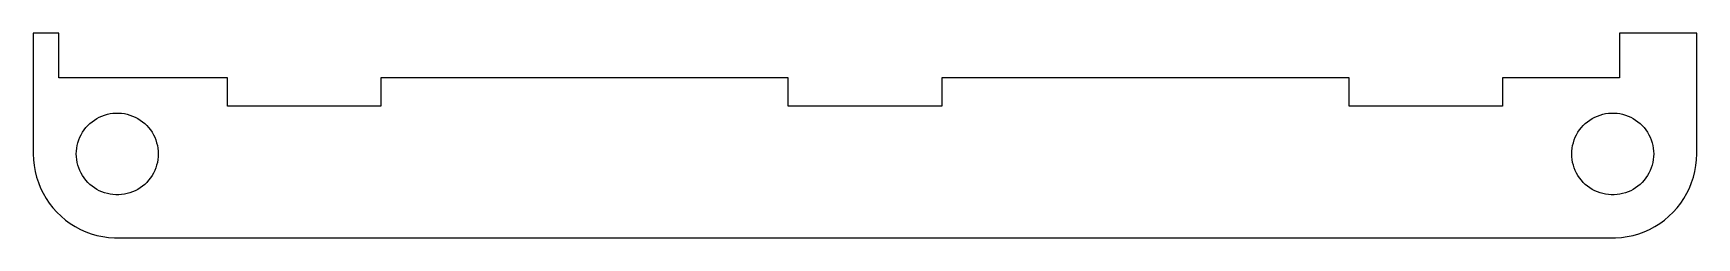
# Model space of a CAD drawing. Header units: metres. Extents: x -80 to 80, y -90 to -70.
import ezdxf

# ---------------------------------------------------------------- set-up
doc = ezdxf.new("R2010")
doc.units = ezdxf.units.M

msp = doc.modelspace()

# ---------------------------------------------------------------- linework, layer by layer
for p, q in [((-77.75, -70.3176), (-80.2, -70.3176)), ((-80.2, -70.3176), (-80.2, -81.975)), ((-77.75, -74.625), (-77.75, -70.3176)), ((80.2, -70.3176), (72.75, -70.3176)), ((72.75, -70.3176), (72.75, -74.625)), ((80.2, -81.975), (80.2, -70.3176)), ((-61.475, -74.625), (-77.75, -74.625)), ((-61.475, -77.375), (-61.475, -74.625)), ((-7.4, -74.625), (-46.675, -74.625)), ((-46.675, -74.625), (-46.675, -77.375)), ((-7.4, -77.375), (-7.4, -74.625)), ((46.675, -74.625), (7.4, -74.625)), ((7.4, -74.625), (7.4, -77.375)), ((46.675, -77.375), (46.675, -74.625)), ((72.75, -74.625), (61.475, -74.625)), ((61.475, -74.625), (61.475, -77.375)), ((-74.3088, -78.7003), (-74.075, -78.5542)), ((-74.075, -78.5542), (-73.8316, -78.4248)), ((-73.8316, -78.4248), (-73.5797, -78.3126)), ((-73.5797, -78.3126), (-73.3206, -78.2183)), ((-73.3206, -78.2183), (-73.0556, -78.1423)), ((-73.0556, -78.1423), (-72.7859, -78.085)), ((-72.7859, -78.085), (-72.5129, -78.0466)), ((-72.5129, -78.0466), (-72.2379, -78.0274)), ((-72.2379, -78.0274), (-71.9621, -78.0274)), ((-71.9621, -78.0274), (-71.6871, -78.0466)), ((-71.6871, -78.0466), (-71.4141, -78.085)), ((-71.4141, -78.085), (-71.1444, -78.1423)), ((-71.1444, -78.1423), (-70.8794, -78.2183)), ((-70.8794, -78.2183), (-70.6203, -78.3126)), ((-70.6203, -78.3126), (-70.3684, -78.4248)), ((-70.3684, -78.4248), (-70.125, -78.5542)), ((-70.125, -78.5542), (-69.8912, -78.7003)), ((-46.675, -77.375), (-61.475, -77.375)), ((7.4, -77.375), (-7.4, -77.375)), ((61.475, -77.375), (46.675, -77.375)), ((69.8912, -78.7003), (70.125, -78.5542)), ((70.125, -78.5542), (70.3684, -78.4248)), ((70.3684, -78.4248), (70.6203, -78.3126)), ((70.6203, -78.3126), (70.8794, -78.2183)), ((70.8794, -78.2183), (71.1444, -78.1423)), ((71.1444, -78.1423), (71.4141, -78.085)), ((71.4141, -78.085), (71.6871, -78.0466)), ((71.6871, -78.0466), (71.9621, -78.0274)), ((71.9621, -78.0274), (72.2379, -78.0274)), ((72.2379, -78.0274), (72.5129, -78.0466)), ((72.5129, -78.0466), (72.7859, -78.085)), ((72.7859, -78.085), (73.0556, -78.1423)), ((73.0556, -78.1423), (73.3206, -78.2183)), ((73.3206, -78.2183), (73.5797, -78.3126)), ((73.5797, -78.3126), (73.8316, -78.4248)), ((73.8316, -78.4248), (74.075, -78.5542)), ((74.075, -78.5542), (74.3088, -78.7003)), ((-75.7085, -80.3684), (-75.5876, -80.1206)), ((-75.5876, -80.1206), (-75.4498, -79.8818)), ((-75.4498, -79.8818), (-75.2956, -79.6532)), ((-75.2956, -79.6532), (-75.1259, -79.436)), ((-75.1259, -79.436), (-74.9414, -79.2311)), ((-74.9414, -79.2311), (-74.7431, -79.0396)), ((-74.7431, -79.0396), (-74.5319, -78.8624)), ((-74.5319, -78.8624), (-74.3088, -78.7003)), ((-69.8912, -78.7003), (-69.6681, -78.8624)), ((-69.6681, -78.8624), (-69.4569, -79.0396)), ((-69.4569, -79.0396), (-69.2586, -79.2311)), ((-69.2586, -79.2311), (-69.0741, -79.436)), ((-69.0741, -79.436), (-68.9044, -79.6532)), ((-68.9044, -79.6532), (-68.7502, -79.8818)), ((-68.7502, -79.8818), (-68.6124, -80.1206)), ((-68.6124, -80.1206), (-68.4915, -80.3684)), ((68.4915, -80.3684), (68.6124, -80.1206)), ((68.6124, -80.1206), (68.7502, -79.8818)), ((68.7502, -79.8818), (68.9044, -79.6532)), ((68.9044, -79.6532), (69.0741, -79.436)), ((69.0741, -79.436), (69.2586, -79.2311)), ((69.2586, -79.2311), (69.4569, -79.0396)), ((69.4569, -79.0396), (69.6681, -78.8624)), ((69.6681, -78.8624), (69.8912, -78.7003)), ((74.3088, -78.7003), (74.5319, -78.8624)), ((74.5319, -78.8624), (74.7431, -79.0396)), ((74.7431, -79.0396), (74.9414, -79.2311)), ((74.9414, -79.2311), (75.1259, -79.436)), ((75.1259, -79.436), (75.2956, -79.6532)), ((75.2956, -79.6532), (75.4498, -79.8818)), ((75.4498, -79.8818), (75.5876, -80.1206)), ((75.5876, -80.1206), (75.7085, -80.3684)), ((-76.05, -81.975), (-76.0404, -81.6995)), ((-76.0404, -81.6995), (-76.0116, -81.4253)), ((-76.0116, -81.4253), (-75.9637, -81.1537)), ((-75.9637, -81.1537), (-75.897, -80.8862)), ((-75.897, -80.8862), (-75.8118, -80.624)), ((-75.8118, -80.624), (-75.7085, -80.3684)), ((-68.4915, -80.3684), (-68.3882, -80.624)), ((-68.3882, -80.624), (-68.303, -80.8862)), ((-68.303, -80.8862), (-68.2363, -81.1537)), ((-68.2363, -81.1537), (-68.1884, -81.4253)), ((-68.1884, -81.4253), (-68.1596, -81.6995)), ((-68.1596, -81.6995), (-68.15, -81.975)), ((68.15, -81.975), (68.1596, -81.6995)), ((68.1596, -81.6995), (68.1884, -81.4253)), ((68.1884, -81.4253), (68.2363, -81.1537)), ((68.2363, -81.1537), (68.303, -80.8862)), ((68.303, -80.8862), (68.3882, -80.624)), ((68.3882, -80.624), (68.4915, -80.3684)), ((75.7085, -80.3684), (75.8118, -80.624)), ((75.8118, -80.624), (75.897, -80.8862)), ((75.897, -80.8862), (75.9637, -81.1537)), ((75.9637, -81.1537), (76.0116, -81.4253)), ((76.0116, -81.4253), (76.0404, -81.6995)), ((76.0404, -81.6995), (76.05, -81.975)), ((-80.2, -81.975), (-80.1803, -82.54)), ((-80.1803, -82.54), (-80.1212, -83.1023)), ((-80.1212, -83.1023), (-80.023, -83.6591)), ((-76.0404, -82.2505), (-76.05, -81.975)), ((-76.0116, -82.5247), (-76.0404, -82.2505)), ((-75.9637, -82.7962), (-76.0116, -82.5247)), ((-75.897, -83.0638), (-75.9637, -82.7962)), ((-75.8118, -83.326), (-75.897, -83.0638)), ((-75.7085, -83.5816), (-75.8118, -83.326)), ((-68.3882, -83.326), (-68.4915, -83.5816)), ((-68.303, -83.0638), (-68.3882, -83.326)), ((-68.2363, -82.7962), (-68.303, -83.0638)), ((-68.1884, -82.5247), (-68.2363, -82.7962)), ((-68.1596, -82.2505), (-68.1884, -82.5247)), ((-68.15, -81.975), (-68.1596, -82.2505)), ((68.1596, -82.2505), (68.15, -81.975)), ((68.1884, -82.5247), (68.1596, -82.2505)), ((68.2363, -82.7962), (68.1884, -82.5247)), ((68.303, -83.0638), (68.2363, -82.7962)), ((68.3882, -83.326), (68.303, -83.0638)), ((68.4915, -83.5816), (68.3882, -83.326)), ((75.8118, -83.326), (75.7085, -83.5816)), ((75.897, -83.0638), (75.8118, -83.326)), ((75.9637, -82.7962), (75.897, -83.0638)), ((76.0116, -82.5247), (75.9637, -82.7962)), ((76.0404, -82.2505), (76.0116, -82.5247)), ((76.05, -81.975), (76.0404, -82.2505)), ((80.023, -83.6591), (80.1212, -83.1023)), ((80.1212, -83.1023), (80.1803, -82.54)), ((80.1803, -82.54), (80.2, -81.975)), ((-80.023, -83.6591), (-79.8862, -84.2077)), ((-79.8862, -84.2077), (-79.7115, -84.7454)), ((-79.7115, -84.7454), (-79.4997, -85.2696)), ((-75.5876, -83.8294), (-75.7085, -83.5816)), ((-75.4498, -84.0682), (-75.5876, -83.8294)), ((-75.2956, -84.2968), (-75.4498, -84.0682)), ((-75.1259, -84.514), (-75.2956, -84.2968)), ((-74.9414, -84.7189), (-75.1259, -84.514)), ((-74.7431, -84.9104), (-74.9414, -84.7189)), ((-74.5319, -85.0876), (-74.7431, -84.9104)), ((-69.4569, -84.9104), (-69.6681, -85.0876)), ((-69.2586, -84.7189), (-69.4569, -84.9104)), ((-69.0741, -84.514), (-69.2586, -84.7189)), ((-68.9044, -84.2968), (-69.0741, -84.514)), ((-68.7502, -84.0682), (-68.9044, -84.2968)), ((-68.6124, -83.8294), (-68.7502, -84.0682)), ((-68.4915, -83.5816), (-68.6124, -83.8294)), ((68.6124, -83.8294), (68.4915, -83.5816)), ((68.7502, -84.0682), (68.6124, -83.8294)), ((68.9044, -84.2968), (68.7502, -84.0682)), ((69.0741, -84.514), (68.9044, -84.2968)), ((69.2586, -84.7189), (69.0741, -84.514)), ((69.4569, -84.9104), (69.2586, -84.7189)), ((69.6681, -85.0876), (69.4569, -84.9104)), ((74.7431, -84.9104), (74.5319, -85.0876)), ((74.9414, -84.7189), (74.7431, -84.9104)), ((75.1259, -84.514), (74.9414, -84.7189)), ((75.2956, -84.2968), (75.1259, -84.514)), ((75.4498, -84.0682), (75.2956, -84.2968)), ((75.5876, -83.8294), (75.4498, -84.0682)), ((75.7085, -83.5816), (75.5876, -83.8294)), ((79.4997, -85.2696), (79.7115, -84.7454)), ((79.7115, -84.7454), (79.8862, -84.2077)), ((79.8862, -84.2077), (80.023, -83.6591)), ((-79.4997, -85.2696), (-79.2519, -85.7777)), ((-79.2519, -85.7777), (-78.9692, -86.2673)), ((-78.9692, -86.2673), (-78.653, -86.7361)), ((-74.3088, -85.2497), (-74.5319, -85.0876)), ((-74.075, -85.3958), (-74.3088, -85.2497)), ((-73.8316, -85.5252), (-74.075, -85.3958)), ((-73.5797, -85.6374), (-73.8316, -85.5252)), ((-73.3206, -85.7317), (-73.5797, -85.6374)), ((-73.0556, -85.8077), (-73.3206, -85.7317)), ((-72.7859, -85.865), (-73.0556, -85.8077)), ((-72.5129, -85.9034), (-72.7859, -85.865)), ((-72.2379, -85.9226), (-72.5129, -85.9034)), ((-71.9621, -85.9226), (-72.2379, -85.9226)), ((-71.6871, -85.9034), (-71.9621, -85.9226)), ((-71.4141, -85.865), (-71.6871, -85.9034)), ((-71.1444, -85.8077), (-71.4141, -85.865)), ((-70.8794, -85.7317), (-71.1444, -85.8077)), ((-70.6203, -85.6374), (-70.8794, -85.7317)), ((-70.3684, -85.5252), (-70.6203, -85.6374)), ((-70.125, -85.3958), (-70.3684, -85.5252)), ((-69.8912, -85.2497), (-70.125, -85.3958)), ((-69.6681, -85.0876), (-69.8912, -85.2497)), ((69.8912, -85.2497), (69.6681, -85.0876)), ((70.125, -85.3958), (69.8912, -85.2497)), ((70.3684, -85.5252), (70.125, -85.3958)), ((70.6203, -85.6374), (70.3684, -85.5252)), ((70.8794, -85.7317), (70.6203, -85.6374)), ((71.1444, -85.8077), (70.8794, -85.7317)), ((71.4141, -85.865), (71.1444, -85.8077)), ((71.6871, -85.9034), (71.4141, -85.865)), ((71.9621, -85.9226), (71.6871, -85.9034)), ((72.2379, -85.9226), (71.9621, -85.9226)), ((72.5129, -85.9034), (72.2379, -85.9226)), ((72.7859, -85.865), (72.5129, -85.9034)), ((73.0556, -85.8077), (72.7859, -85.865)), ((73.3206, -85.7317), (73.0556, -85.8077)), ((73.5797, -85.6374), (73.3206, -85.7317)), ((73.8316, -85.5252), (73.5797, -85.6374)), ((74.075, -85.3958), (73.8316, -85.5252)), ((74.3088, -85.2497), (74.075, -85.3958)), ((74.5319, -85.0876), (74.3088, -85.2497)), ((78.653, -86.7361), (78.9692, -86.2673)), ((78.9692, -86.2673), (79.2519, -85.7777)), ((79.2519, -85.7777), (79.4997, -85.2696)), ((-78.653, -86.7361), (-78.305, -87.1816)), ((-78.305, -87.1816), (-77.9267, -87.6017)), ((-77.9267, -87.6017), (-77.52, -87.9945)), ((-77.52, -87.9945), (-77.0869, -88.3579)), ((77.0869, -88.3579), (77.52, -87.9945)), ((77.52, -87.9945), (77.9267, -87.6017)), ((77.9267, -87.6017), (78.305, -87.1816)), ((78.305, -87.1816), (78.653, -86.7361)), ((-77.0869, -88.3579), (-76.6295, -88.6902)), ((-76.6295, -88.6902), (-76.15, -88.9898)), ((-76.15, -88.9898), (-75.6508, -89.2552)), ((-75.6508, -89.2552), (-75.1343, -89.4852)), ((-75.1343, -89.4852), (-74.603, -89.6786)), ((-74.603, -89.6786), (-74.0596, -89.8344)), ((74.0596, -89.8344), (74.603, -89.6786)), ((74.603, -89.6786), (75.1343, -89.4852)), ((75.1343, -89.4852), (75.6508, -89.2552)), ((75.6508, -89.2552), (76.15, -88.9898)), ((76.15, -88.9898), (76.6295, -88.6902)), ((76.6295, -88.6902), (77.0869, -88.3579)), ((-74.0596, -89.8344), (-73.5065, -89.9519)), ((-73.5065, -89.9519), (-72.9467, -90.0306)), ((-72.9467, -90.0306), (-72.3827, -90.0701)), ((-72.3827, -90.0701), (72.3827, -90.0701)), ((72.3827, -90.0701), (72.9467, -90.0306)), ((72.9467, -90.0306), (73.5065, -89.9519)), ((73.5065, -89.9519), (74.0596, -89.8344))]:
    msp.add_line(p, q)

doc.saveas('drawing.dxf')
